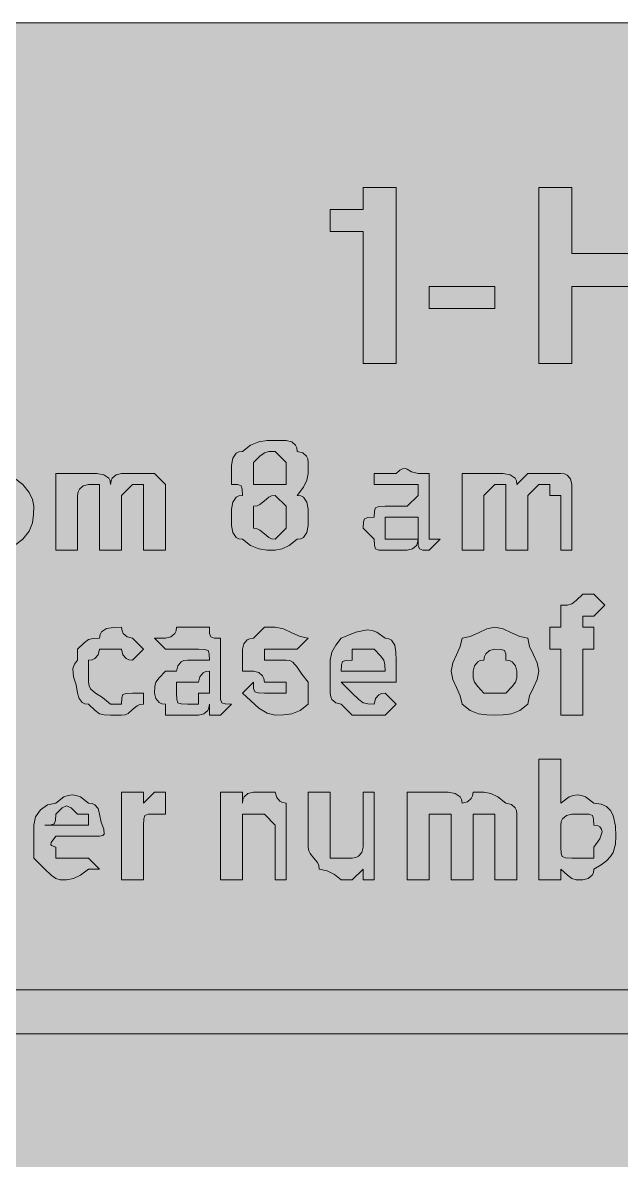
# Model space of a CAD drawing. Header units: metres. Extents: x 10 to 558, y 10 to 259.
# Drawn here: x 135.8 to 201.2, y 134.5 to 258.7 of the extents above; entities that cross this region are included whole.
import ezdxf

# ---------------------------------------------------------------- set-up
doc = ezdxf.new("R2010")
doc.units = ezdxf.units.M
doc.layers.add('FILL_FIREBRICK_C36B00', color=7, linetype='Continuous', true_color=0xc36b00)
doc.layers.add('FILL_WHITE_FFFFFF', color=7, linetype='Continuous', true_color=0xffffff)

msp = doc.modelspace()

# ---------------------------------------------------------------- hatches: boundary and pattern name
at = {"layer": 'FILL_FIREBRICK_C36B00', "true_color": 0xc36b00}
h = msp.add_hatch(color=7, dxfattribs=at)
h.dxf.hatch_style = 1
h.paths.add_polyline_path([(551.8, 258.67), (552.54, 258.51), (553.8, 257.97), (554.83, 257.2), (555.75, 256.32), (556.54, 255.82), (557.14, 255.23), (557.56, 254.59), (557.85, 253.92), (558.11, 252.61), (558.15, 251.52), (558.15, 17.52), (558.15, 15.12), (557.44, 14.24), (556.95, 13.47), (556.46, 12.93), (556.15, 12.77), (555.75, 12.72), (555.3, 11.93), (554.83, 11.33), (554.34, 10.91), (553.8, 10.62), (552.54, 10.36), (550.95, 10.32), (16.95, 10.32), (13.35, 10.32), (13.3, 10.72), (13.14, 11.03), (12.6, 11.52), (11.83, 12.01), (10.95, 12.72), (10.26, 13.64), (9.9, 14.67), (9.77, 15.93), (9.75, 17.52), (9.75, 251.52), (9.75, 253.92), (9.8, 254.32), (9.94, 254.63), (10.35, 255.12), (10.76, 255.61), (10.9, 255.92), (10.95, 256.32), (11.83, 256.51), (12.6, 256.92), (13.35, 257.52), (14.25, 257.71), (15.15, 258.12), (16.05, 258.53), (16.95, 258.72), (550.95, 258.72), (551.8, 258.67)])
at = {"layer": 'FILL_WHITE_FFFFFF', "true_color": 0xffffff}
h = msp.add_hatch(color=7, dxfattribs=at)
h.dxf.hatch_style = 1
h.paths.add_polyline_path([(172.95, 221.52), (172.95, 235.92), (169.35, 235.92), (169.35, 238.32), (170.55, 238.32), (172.95, 238.32), (172.95, 240.72), (176.55, 240.72), (176.55, 221.52), (172.95, 221.52)])
h = msp.add_hatch(color=7, dxfattribs=at)
h.dxf.hatch_style = 1
h.paths.add_polyline_path([(204.15, 229.92), (195.75, 229.92), (195.75, 221.52), (192.15, 221.52), (192.15, 240.72), (195.75, 240.72), (195.75, 233.52), (204.15, 233.52), (204.15, 240.72), (207.75, 240.72), (207.75, 221.52), (204.15, 221.52), (204.15, 229.92)])
h = msp.add_hatch(color=7, dxfattribs=at)
h.dxf.hatch_style = 1
h.paths.add_polyline_path([(180.15, 229.92), (187.35, 229.92), (187.35, 227.52), (180.15, 227.52), (180.15, 229.92)])
h = msp.add_hatch(color=7, dxfattribs=at)
h.dxf.hatch_style = 1
h.paths.add_polyline_path([(166.8, 206.37), (166.93, 205.6), (166.95, 204.72), (166.93, 203.84), (166.8, 203.07), (166.44, 202.53), (166.15, 202.37), (165.75, 202.32), (164.87, 201.63), (164.1, 201.27), (163.35, 201.12), (162.45, 201.14), (161.55, 201.27), (160.65, 201.63), (159.75, 202.32), (159.35, 202.37), (159.06, 202.53), (158.7, 203.07), (158.57, 203.84), (158.55, 204.72), (158.57, 205.6), (158.7, 206.37), (159.06, 206.91), (159.35, 207.07), (159.75, 207.12), (159.73, 207.81), (159.6, 208.17), (159.24, 208.3), (158.55, 208.32), (158.55, 209.52), (158.57, 210.4), (158.7, 211.17), (159.06, 211.71), (159.35, 211.87), (159.75, 211.92), (160.65, 212.61), (161.55, 212.97), (162.45, 213.1), (163.35, 213.12), (164.55, 213.12), (165.15, 212.97), (165.56, 212.61), (165.7, 212.32), (165.75, 211.92), (166.35, 211.77), (166.76, 211.41), (166.9, 211.12), (166.95, 210.72), (166.95, 209.52), (166.8, 208.77), (166.44, 208), (165.75, 207.12), (166.15, 207.07), (166.44, 206.91), (166.8, 206.37)])
h.paths.add_polyline_path([(162.15, 206.52), (161.66, 206.11), (161.35, 205.97), (160.95, 205.92), (160.95, 204.72), (160.95, 203.52), (161.35, 203.47), (161.66, 203.33), (162.15, 202.92), (162.64, 202.51), (162.95, 202.37), (163.35, 202.32), (164.55, 203.52), (164.55, 204.72), (164.55, 205.92), (163.35, 207.12), (162.95, 207.07), (162.64, 206.93), (162.15, 206.52)], flags=16)
h.paths.add_polyline_path([(164.55, 209.52), (164.55, 210.72), (163.35, 211.92), (162.64, 211.9), (162.15, 211.77), (161.66, 211.41), (160.95, 210.72), (160.95, 209.52), (160.95, 208.32), (162.15, 208.32), (163.35, 208.32), (164.55, 208.32), (164.55, 209.52)], flags=16)
h = msp.add_hatch(color=7, dxfattribs=at)
h.dxf.hatch_style = 1
h.paths.add_polyline_path([(178.76, 201.63), (178.35, 201.27), (177.75, 201.12), (176.55, 201.12), (175.35, 201.12), (174.66, 201.14), (174.3, 201.27), (174.17, 201.63), (174.15, 202.32), (172.95, 203.52), (172.97, 204.21), (173.1, 204.57), (173.46, 204.7), (174.15, 204.72), (174.17, 205.41), (174.3, 205.77), (174.66, 205.9), (175.35, 205.92), (176.55, 205.92), (177.75, 205.92), (178.95, 207.12), (178.95, 208.32), (177.75, 208.32), (176.55, 208.32), (175.35, 208.32), (174.15, 208.32), (174.15, 209.52), (175.35, 209.52), (176.55, 209.52), (176.95, 209.86), (177.26, 210.03), (177.52, 210.05), (177.75, 209.97), (178.24, 209.69), (178.95, 209.52), (180.15, 209.52), (180.15, 208.32), (180.15, 205.92), (180.15, 203.52), (180.15, 202.32), (181.35, 202.32), (180.15, 201.12), (179.46, 201.14), (179.1, 201.27), (178.97, 201.63), (178.95, 202.32), (178.9, 201.92), (178.76, 201.63)])
h.paths.add_polyline_path([(178.95, 203.52), (178.95, 204.72), (177.75, 204.72), (176.55, 204.72), (175.35, 204.72), (175.35, 203.52), (175.35, 202.32), (176.55, 202.32), (177.75, 202.32), (178.95, 202.32), (178.95, 203.52)], flags=16)
h = msp.add_hatch(color=7, dxfattribs=at)
h.dxf.hatch_style = 1
h.paths.add_polyline_path([(129.06, 207.44), (129.75, 208.32), (129.8, 208.72), (129.96, 209.01), (130.5, 209.37), (131.27, 209.5), (132.15, 209.52), (133.05, 209.5), (133.95, 209.37), (134.85, 209.01), (135.75, 208.32), (136.44, 207.44), (136.8, 206.67), (136.95, 205.92), (136.93, 205.02), (136.8, 204.12), (136.44, 203.22), (135.75, 202.32), (134.85, 201.63), (133.95, 201.27), (133.05, 201.14), (132.15, 201.12), (131.27, 201.14), (130.5, 201.27), (129.96, 201.63), (129.8, 201.92), (129.75, 202.32), (129.06, 203.22), (128.7, 204.12), (128.57, 205.02), (128.55, 205.92), (128.7, 206.67), (129.06, 207.44)])
h.paths.add_polyline_path([(131.14, 207.81), (131, 207.52), (130.95, 207.12), (130.55, 207.07), (130.26, 206.93), (129.9, 206.52), (129.75, 205.92), (129.77, 205.04), (129.9, 204.27), (130.26, 203.73), (130.55, 203.57), (130.95, 203.52), (132.15, 202.32), (132.55, 202.37), (132.86, 202.51), (133.35, 202.92), (133.84, 203.33), (134.15, 203.47), (134.55, 203.52), (134.55, 205.92), (134.55, 207.12), (133.84, 207.81), (133.35, 208.17), (132.86, 208.3), (132.15, 208.32), (131.55, 208.17), (131.14, 207.81)], flags=16)
h = msp.add_hatch(color=7, dxfattribs=at)
h.dxf.hatch_style = 1
h.paths.add_polyline_path([(142.95, 209.52), (143.83, 209.5), (144.6, 209.37), (145.14, 209.01), (145.3, 208.72), (145.35, 208.32), (145.4, 208.72), (145.54, 209.01), (145.95, 209.37), (146.55, 209.52), (147.75, 209.52), (150.15, 209.52), (151.35, 208.32), (151.35, 207.12), (151.35, 201.12), (148.95, 201.12), (148.95, 207.12), (148.95, 208.32), (147.75, 208.32), (146.55, 207.12), (146.55, 205.92), (146.55, 201.12), (144.15, 201.12), (144.15, 207.12), (144.15, 208.32), (142.95, 208.32), (142.35, 208.17), (141.94, 207.81), (141.8, 207.52), (141.75, 207.12), (141.75, 205.92), (141.75, 201.12), (139.35, 201.12), (139.35, 209.52), (141.75, 209.52), (142.95, 209.52)])
h = msp.add_hatch(color=7, dxfattribs=at)
h.dxf.hatch_style = 1
h.paths.add_polyline_path([(187.35, 209.52), (188.23, 209.5), (189, 209.37), (189.54, 209.01), (189.7, 208.72), (189.75, 208.32), (190.95, 209.52), (192.15, 209.52), (194.55, 209.52), (194.95, 209.47), (195.24, 209.33), (195.6, 208.92), (195.75, 208.32), (195.75, 207.12), (195.75, 201.12), (194.55, 201.12), (194.55, 207.12), (193.35, 207.12), (193.35, 208.32), (192.15, 208.32), (190.95, 207.12), (190.95, 205.92), (190.95, 201.12), (188.55, 201.12), (188.55, 207.12), (188.55, 208.32), (187.35, 208.32), (186.15, 207.12), (186.15, 205.92), (186.15, 201.12), (183.75, 201.12), (183.75, 209.52), (186.15, 209.52), (187.35, 209.52)])
h = msp.add_hatch(color=7, dxfattribs=at)
h.dxf.hatch_style = 1
h.paths.add_polyline_path([(196.95, 183.12), (194.55, 183.12), (194.55, 190.32), (193.35, 190.32), (193.35, 192.72), (194.55, 192.72), (194.55, 193.92), (194.55, 195.12), (195.26, 195.14), (195.75, 195.27), (196.24, 195.63), (196.95, 196.32), (198.15, 196.32), (199.35, 195.12), (198.15, 193.92), (196.95, 193.92), (196.95, 192.72), (198.15, 192.72), (198.15, 190.32), (196.95, 190.32), (196.95, 183.12)])
h = msp.add_hatch(color=7, dxfattribs=at)
h.dxf.hatch_style = 1
h.paths.add_polyline_path([(146.55, 184.32), (146.57, 185.01), (146.7, 185.37), (147.06, 185.5), (147.75, 185.52), (148.95, 185.52), (148.95, 184.32), (148.55, 184.27), (148.24, 184.13), (147.75, 183.72), (147.26, 183.31), (146.95, 183.17), (146.55, 183.12), (145.35, 183.12), (144.64, 183.14), (144.15, 183.27), (143.66, 183.63), (142.95, 184.32), (142.55, 184.37), (142.26, 184.51), (141.9, 184.92), (141.75, 185.52), (141.58, 186.42), (141.3, 187.32), (141.24, 188.22), (141.41, 188.67), (141.75, 189.12), (141.75, 190.32), (142.46, 191.01), (142.95, 191.37), (143.44, 191.5), (144.15, 191.52), (144.2, 191.92), (144.36, 192.21), (144.9, 192.57), (145.67, 192.7), (146.55, 192.72), (146.6, 192.32), (146.74, 192.03), (147.15, 191.67), (147.75, 191.52), (148.95, 190.32), (147.75, 189.12), (147.35, 189.17), (147.06, 189.31), (146.7, 189.72), (146.55, 190.32), (144.15, 190.32), (144, 189.72), (143.64, 189.31), (143.35, 189.17), (142.95, 189.12), (142.95, 186.72), (143, 186.32), (143.16, 186.01), (143.7, 185.52), (144.47, 185.03), (145.35, 184.32), (146.55, 184.32)])
h = msp.add_hatch(color=7, dxfattribs=at)
h.dxf.hatch_style = 1
h.paths.add_polyline_path([(151.35, 184.32), (150.95, 184.37), (150.66, 184.51), (150.3, 184.92), (150.15, 185.52), (150.17, 186.23), (150.3, 186.72), (150.66, 187.21), (151.35, 187.92), (152.55, 187.92), (152.7, 188.52), (153.06, 188.93), (153.35, 189.07), (153.75, 189.12), (156.15, 189.12), (156.13, 189.81), (156, 190.17), (155.64, 190.3), (154.95, 190.32), (153.75, 190.32), (152.55, 190.32), (151.35, 190.32), (150.15, 191.52), (151.35, 191.52), (151.95, 191.67), (152.36, 192.03), (152.5, 192.32), (152.55, 192.72), (153.75, 192.72), (156.15, 192.72), (156.17, 192.03), (156.3, 191.67), (156.66, 191.54), (157.35, 191.52), (157.35, 190.32), (157.35, 187.92), (157.35, 185.52), (157.37, 184.83), (157.5, 184.47), (157.86, 184.34), (158.55, 184.32), (157.35, 183.12), (156.15, 183.12), (156.15, 184.32), (156.1, 183.92), (155.96, 183.63), (155.55, 183.27), (154.95, 183.12), (153.75, 183.12), (151.35, 183.12), (151.35, 184.32)])
h.paths.add_polyline_path([(154.95, 185.52), (156.15, 185.52), (156.15, 187.92), (155.75, 187.87), (155.46, 187.73), (155.1, 187.32), (154.95, 186.72), (153.75, 186.72), (152.55, 186.72), (152.55, 185.52), (152.57, 184.83), (152.7, 184.47), (153.06, 184.34), (153.75, 184.32), (154.95, 184.32), (154.95, 185.52)], flags=16)
h = msp.add_hatch(color=7, dxfattribs=at)
h.dxf.hatch_style = 1
h.paths.add_polyline_path([(163.35, 189.12), (164.55, 189.12), (164.95, 189.07), (165.26, 188.91), (165.75, 188.37), (166.24, 187.6), (166.95, 186.72), (166.95, 185.52), (166.95, 184.32), (166.05, 183.63), (165.15, 183.27), (164.25, 183.14), (163.35, 183.12), (162.45, 183.33), (161.55, 183.87), (159.75, 185.52), (160.95, 186.72), (160.97, 186.03), (161.1, 185.67), (161.46, 185.54), (162.15, 185.52), (163.35, 185.52), (164.55, 185.52), (164.55, 186.72), (163.35, 186.72), (162.15, 186.72), (162.1, 187.12), (161.96, 187.41), (161.55, 187.77), (160.95, 187.92), (159.75, 187.92), (159.75, 190.32), (159.9, 190.92), (160.26, 191.33), (160.55, 191.47), (160.95, 191.52), (162.15, 192.72), (163.35, 192.72), (164.25, 192.53), (165.15, 192.12), (166.05, 191.71), (166.95, 191.52), (165.75, 190.32), (163.35, 190.32), (162.15, 190.32), (162.15, 189.12), (163.35, 189.12)])
h = msp.add_hatch(color=7, dxfattribs=at)
h.dxf.hatch_style = 1
h.paths.add_polyline_path([(183.15, 189.72), (183.56, 190.62), (183.75, 191.52), (184.65, 191.71), (185.55, 192.12), (186.45, 192.53), (187.35, 192.72), (188.25, 192.53), (189.15, 192.12), (190.05, 191.71), (190.95, 191.52), (191.14, 190.62), (191.55, 189.72), (191.96, 188.82), (192.15, 187.92), (191.96, 187.02), (191.55, 186.12), (191.14, 185.22), (190.95, 184.32), (190.05, 183.63), (189.15, 183.27), (188.25, 183.14), (187.35, 183.12), (186.45, 183.14), (185.55, 183.27), (184.65, 183.63), (183.75, 184.32), (183.56, 185.22), (183.15, 186.12), (182.74, 187.02), (182.55, 187.92), (182.74, 188.82), (183.15, 189.72)])
h.paths.add_polyline_path([(186.34, 189.81), (186.2, 189.52), (186.15, 189.12), (185.75, 189.07), (185.46, 188.93), (185.1, 188.52), (184.95, 187.92), (184.97, 187.21), (185.1, 186.72), (185.46, 186.23), (186.15, 185.52), (187.35, 185.52), (188.55, 185.52), (189.24, 186.23), (189.6, 186.72), (189.73, 187.21), (189.75, 187.92), (189.6, 188.52), (189.24, 188.93), (188.95, 189.07), (188.55, 189.12), (188.53, 189.81), (188.4, 190.17), (188.04, 190.3), (187.35, 190.32), (186.75, 190.17), (186.34, 189.81)], flags=16)
h = msp.add_hatch(color=7, dxfattribs=at)
h.dxf.hatch_style = 1
h.paths.add_polyline_path([(169.95, 184.47), (169.54, 184.83), (169.4, 185.12), (169.35, 185.52), (169.35, 189.12), (169.54, 190), (169.95, 190.77), (170.55, 191.52), (172.14, 192.19), (173.4, 192.42), (173.94, 192.36), (174.43, 192.19), (175.35, 191.52), (175.75, 191.47), (176.04, 191.31), (176.4, 190.77), (176.53, 190), (176.55, 189.12), (176.55, 186.72), (170.55, 186.72), (171.75, 185.52), (172.46, 184.83), (172.95, 184.47), (173.44, 184.34), (174.15, 184.32), (174.3, 184.92), (174.66, 185.33), (174.95, 185.47), (175.35, 185.52), (176.55, 184.32), (175.35, 183.12), (171.75, 183.12), (170.55, 184.32), (169.95, 184.47)])
h.paths.add_polyline_path([(175.33, 188.63), (175.2, 189.12), (174.84, 189.61), (174.15, 190.32), (171.75, 190.32), (171.75, 189.12), (171.06, 189.1), (170.7, 188.97), (170.57, 188.61), (170.55, 187.92), (175.35, 187.92), (175.33, 188.63)], flags=16)
h = msp.add_hatch(color=7, dxfattribs=at)
h.dxf.hatch_style = 1
h.paths.add_polyline_path([(195.9, 174.36), (196.35, 174.42), (196.8, 174.36), (197.25, 174.19), (198.15, 173.52), (198.94, 173.41), (199.54, 173.13), (199.96, 172.7), (200.25, 172.17), (200.51, 170.99), (200.55, 169.92), (200.51, 169.02), (200.25, 168.12), (199.96, 167.67), (199.54, 167.22), (198.94, 166.77), (198.15, 166.32), (198.1, 165.92), (197.96, 165.63), (197.55, 165.27), (196.95, 165.12), (196.24, 165.14), (195.75, 165.27), (195.26, 165.63), (194.55, 166.32), (194.55, 165.12), (192.15, 165.12), (192.15, 178.32), (194.55, 178.32), (194.55, 174.72), (194.55, 173.52), (195.45, 174.19), (195.9, 174.36)])
h.paths.add_polyline_path([(198.15, 168.72), (198.82, 169.6), (199.05, 170.37), (198.99, 170.68), (198.82, 170.91), (198.54, 171.07), (198.15, 171.12), (198.13, 171.81), (198, 172.17), (197.64, 172.3), (196.95, 172.32), (195.75, 172.32), (195.15, 172.17), (194.74, 171.81), (194.6, 171.52), (194.55, 171.12), (194.55, 168.72), (194.57, 168.03), (194.7, 167.67), (195.06, 167.54), (195.75, 167.52), (196.95, 167.52), (198.15, 167.52), (198.15, 168.72)], flags=16)
h = msp.add_hatch(color=7, dxfattribs=at)
h.dxf.hatch_style = 1
h.paths.add_polyline_path([(139.35, 165.27), (138.86, 165.63), (138.15, 166.32), (136.95, 167.52), (136.95, 171.12), (137.16, 172), (137.7, 172.77), (138.47, 173.31), (139.35, 173.52), (140.25, 174.19), (140.7, 174.36), (141.15, 174.42), (141.6, 174.36), (142.05, 174.19), (142.95, 173.52), (143.35, 173.47), (143.64, 173.33), (144, 172.92), (144.15, 172.32), (144.32, 171.44), (144.6, 170.67), (144.66, 170.13), (144.49, 169.97), (144.15, 169.92), (139.35, 169.92), (138.84, 169.23), (138.82, 169.01), (138.9, 168.87), (139.35, 168.72), (139.35, 167.52), (141.75, 167.52), (142.95, 167.52), (144.15, 166.32), (142.95, 166.32), (142.07, 165.63), (141.3, 165.27), (140.55, 165.12), (139.84, 165.14), (139.35, 165.27)])
h.paths.add_polyline_path([(142.95, 172.32), (141.75, 172.32), (141.04, 172.99), (140.55, 173.22), (140.06, 172.99), (139.35, 172.32), (139.33, 171.63), (139.2, 171.27), (138.84, 171.14), (138.15, 171.12), (142.95, 171.12), (142.95, 172.32)], flags=16)
h = msp.add_hatch(color=7, dxfattribs=at)
h.dxf.hatch_style = 1
h.paths.add_polyline_path([(150.15, 174.72), (151.35, 174.72), (151.35, 172.32), (150.15, 172.32), (149.46, 172.3), (149.1, 172.17), (148.97, 171.81), (148.95, 171.12), (148.95, 165.12), (146.55, 165.12), (146.55, 174.72), (148.95, 174.72), (148.95, 173.52), (150.15, 174.72)])
h = msp.add_hatch(color=7, dxfattribs=at)
h.dxf.hatch_style = 1
h.paths.add_polyline_path([(159.75, 172.32), (159.75, 171.12), (159.75, 165.12), (157.35, 165.12), (157.35, 174.72), (159.75, 174.72), (159.75, 173.52), (159.8, 173.92), (159.94, 174.21), (160.35, 174.57), (160.95, 174.72), (163.35, 174.72), (163.5, 174.12), (163.86, 173.71), (164.15, 173.57), (164.55, 173.52), (164.55, 171.12), (164.55, 165.12), (163.35, 165.12), (163.35, 171.12), (162.15, 172.32), (160.95, 172.32), (159.75, 172.32)])
h = msp.add_hatch(color=7, dxfattribs=at)
h.dxf.hatch_style = 1
h.paths.add_polyline_path([(169.8, 165.72), (169.03, 166.13), (168.15, 166.32), (168.1, 166.72), (167.96, 167.03), (167.55, 167.52), (167.14, 168.01), (167, 168.32), (166.95, 168.72), (166.95, 174.72), (169.35, 174.72), (169.35, 168.72), (169.35, 167.52), (170.55, 167.52), (171.75, 167.52), (172.15, 167.57), (172.44, 167.71), (172.8, 168.12), (172.95, 168.72), (172.95, 174.72), (174.15, 174.72), (174.15, 165.12), (172.95, 165.12), (172.95, 166.32), (171.75, 165.12), (170.55, 165.12), (169.8, 165.72)])
h = msp.add_hatch(color=7, dxfattribs=at)
h.dxf.hatch_style = 1
h.paths.add_polyline_path([(182.23, 174.7), (183, 174.57), (183.54, 174.21), (183.7, 173.92), (183.75, 173.52), (184.35, 173.67), (184.76, 174.03), (184.9, 174.32), (184.95, 174.72), (186.15, 174.72), (186.9, 174.57), (187.67, 174.21), (188.55, 173.52), (189.15, 173.37), (189.56, 173.01), (189.7, 172.72), (189.75, 172.32), (189.75, 165.12), (187.35, 165.12), (187.35, 171.12), (187.35, 172.32), (186.15, 172.32), (184.95, 172.32), (184.95, 171.12), (184.95, 165.12), (182.55, 165.12), (182.55, 171.12), (182.55, 172.32), (181.35, 172.32), (180.15, 172.32), (180.15, 171.12), (180.15, 165.12), (177.75, 165.12), (177.75, 174.72), (180.15, 174.72), (181.35, 174.72), (182.23, 174.7)])
h = msp.add_hatch(color=7, dxfattribs=at)
h.dxf.hatch_style = 1
h.paths.add_polyline_path([(490.95, 157.92), (498.15, 157.92), (505.35, 150.72), (498.15, 143.52), (490.95, 143.52), (495.75, 148.32), (62.55, 148.32), (62.55, 153.12), (495.75, 153.12), (490.95, 157.92)])

# ---------------------------------------------------------------- linework, layer by layer
at = {"layer": 'FILL_FIREBRICK_C36B00', "lineweight": 0, "true_color": 0xc36b00}
msp.add_lwpolyline([(16.95, 258.72), (550.95, 258.72)], dxfattribs=at)
at = {"layer": 'FILL_WHITE_FFFFFF', "lineweight": 0, "true_color": 0xffffff}
for points in [[(172.95, 221.52), (172.95, 235.92), (169.35, 235.92), (169.35, 238.32), (170.55, 238.32), (172.95, 238.32), (172.95, 240.72), (176.55, 240.72), (176.55, 221.52)], [(204.15, 229.92), (195.75, 229.92), (195.75, 221.52), (192.15, 221.52), (192.15, 240.72), (195.75, 240.72), (195.75, 233.52), (204.15, 233.52), (204.15, 240.72), (207.75, 240.72), (207.75, 221.52), (204.15, 221.52)], [(180.15, 229.92), (187.35, 229.92), (187.35, 227.52), (180.15, 227.52)], [(166.8, 206.37), (166.93, 205.6), (166.95, 204.72), (166.93, 203.84), (166.8, 203.07), (166.44, 202.53), (166.15, 202.37), (165.75, 202.32), (164.87, 201.63), (164.1, 201.27), (163.35, 201.12), (162.45, 201.14), (161.55, 201.27), (160.65, 201.63), (159.75, 202.32), (159.35, 202.37), (159.06, 202.53), (158.7, 203.07), (158.57, 203.84), (158.55, 204.72), (158.57, 205.6), (158.7, 206.37), (159.06, 206.91), (159.35, 207.07), (159.75, 207.12), (159.73, 207.81), (159.6, 208.17), (159.24, 208.3), (158.55, 208.32), (158.55, 209.52), (158.57, 210.4), (158.7, 211.17), (159.06, 211.71), (159.35, 211.87), (159.75, 211.92), (160.65, 212.61), (161.55, 212.97), (162.45, 213.1), (163.35, 213.12), (164.55, 213.12), (165.15, 212.97), (165.56, 212.61), (165.7, 212.32), (165.75, 211.92), (166.35, 211.77), (166.76, 211.41), (166.9, 211.12), (166.95, 210.72), (166.95, 209.52), (166.8, 208.77), (166.44, 208), (165.75, 207.12), (166.15, 207.07), (166.44, 206.91)], [(164.55, 209.52), (164.55, 210.72), (163.35, 211.92), (162.64, 211.9), (162.15, 211.77), (161.66, 211.41), (160.95, 210.72), (160.95, 209.52), (160.95, 208.32), (162.15, 208.32), (163.35, 208.32), (164.55, 208.32)], [(178.76, 201.63), (178.35, 201.27), (177.75, 201.12), (176.55, 201.12), (175.35, 201.12), (174.66, 201.14), (174.3, 201.27), (174.17, 201.63), (174.15, 202.32), (172.95, 203.52), (172.97, 204.21), (173.1, 204.57), (173.46, 204.7), (174.15, 204.72), (174.17, 205.41), (174.3, 205.77), (174.66, 205.9), (175.35, 205.92), (176.55, 205.92), (177.75, 205.92), (178.95, 207.12), (178.95, 208.32), (177.75, 208.32), (176.55, 208.32), (175.35, 208.32), (174.15, 208.32), (174.15, 209.52), (175.35, 209.52), (176.55, 209.52), (176.95, 209.86), (177.26, 210.03), (177.52, 210.05), (177.75, 209.97), (178.24, 209.69), (178.95, 209.52), (180.15, 209.52), (180.15, 208.32), (180.15, 205.92), (180.15, 203.52), (180.15, 202.32), (181.35, 202.32), (180.15, 201.12), (179.46, 201.14), (179.1, 201.27), (178.97, 201.63), (178.95, 202.32), (178.9, 201.92)], [(142.95, 209.52), (143.83, 209.5), (144.6, 209.37), (145.14, 209.01), (145.3, 208.72), (145.35, 208.32), (145.4, 208.72), (145.54, 209.01), (145.95, 209.37), (146.55, 209.52), (147.75, 209.52), (150.15, 209.52), (151.35, 208.32), (151.35, 207.12), (151.35, 201.12), (148.95, 201.12), (148.95, 207.12), (148.95, 208.32), (147.75, 208.32), (146.55, 207.12), (146.55, 205.92), (146.55, 201.12), (144.15, 201.12), (144.15, 207.12), (144.15, 208.32), (142.95, 208.32), (142.35, 208.17), (141.94, 207.81), (141.8, 207.52), (141.75, 207.12), (141.75, 205.92), (141.75, 201.12), (139.35, 201.12), (139.35, 209.52), (141.75, 209.52)], [(187.35, 209.52), (188.23, 209.5), (189, 209.37), (189.54, 209.01), (189.7, 208.72), (189.75, 208.32), (190.95, 209.52), (192.15, 209.52), (194.55, 209.52), (194.95, 209.47), (195.24, 209.33), (195.6, 208.92), (195.75, 208.32), (195.75, 207.12), (195.75, 201.12), (194.55, 201.12), (194.55, 207.12), (193.35, 207.12), (193.35, 208.32), (192.15, 208.32), (190.95, 207.12), (190.95, 205.92), (190.95, 201.12), (188.55, 201.12), (188.55, 207.12), (188.55, 208.32), (187.35, 208.32), (186.15, 207.12), (186.15, 205.92), (186.15, 201.12), (183.75, 201.12), (183.75, 209.52), (186.15, 209.52)], [(162.15, 206.52), (161.66, 206.11), (161.35, 205.97), (160.95, 205.92), (160.95, 204.72), (160.95, 203.52), (161.35, 203.47), (161.66, 203.33), (162.15, 202.92), (162.64, 202.51), (162.95, 202.37), (163.35, 202.32), (164.55, 203.52), (164.55, 204.72), (164.55, 205.92), (163.35, 207.12), (162.95, 207.07), (162.64, 206.93)], [(178.95, 203.52), (178.95, 204.72), (177.75, 204.72), (176.55, 204.72), (175.35, 204.72), (175.35, 203.52), (175.35, 202.32), (176.55, 202.32), (177.75, 202.32), (178.95, 202.32)], [(196.95, 183.12), (194.55, 183.12), (194.55, 190.32), (193.35, 190.32), (193.35, 192.72), (194.55, 192.72), (194.55, 193.92), (194.55, 195.12), (195.26, 195.14), (195.75, 195.27), (196.24, 195.63), (196.95, 196.32), (198.15, 196.32), (199.35, 195.12), (198.15, 193.92), (196.95, 193.92), (196.95, 192.72), (198.15, 192.72), (198.15, 190.32), (196.95, 190.32)], [(146.55, 184.32), (146.57, 185.01), (146.7, 185.37), (147.06, 185.5), (147.75, 185.52), (148.95, 185.52), (148.95, 184.32), (148.55, 184.27), (148.24, 184.13), (147.75, 183.72), (147.26, 183.31), (146.95, 183.17), (146.55, 183.12), (145.35, 183.12), (144.64, 183.14), (144.15, 183.27), (143.66, 183.63), (142.95, 184.32), (142.55, 184.37), (142.26, 184.51), (141.9, 184.92), (141.75, 185.52), (141.58, 186.42), (141.3, 187.32), (141.24, 188.22), (141.41, 188.67), (141.75, 189.12), (141.75, 190.32), (142.46, 191.01), (142.95, 191.37), (143.44, 191.5), (144.15, 191.52), (144.2, 191.92), (144.36, 192.21), (144.9, 192.57), (145.67, 192.7), (146.55, 192.72), (146.6, 192.32), (146.74, 192.03), (147.15, 191.67), (147.75, 191.52), (148.95, 190.32), (147.75, 189.12), (147.35, 189.17), (147.06, 189.31), (146.7, 189.72), (146.55, 190.32), (144.15, 190.32), (144, 189.72), (143.64, 189.31), (143.35, 189.17), (142.95, 189.12), (142.95, 186.72), (143, 186.32), (143.16, 186.01), (143.7, 185.52), (144.47, 185.03), (145.35, 184.32)], [(151.35, 184.32), (150.95, 184.37), (150.66, 184.51), (150.3, 184.92), (150.15, 185.52), (150.17, 186.23), (150.3, 186.72), (150.66, 187.21), (151.35, 187.92), (152.55, 187.92), (152.7, 188.52), (153.06, 188.93), (153.35, 189.07), (153.75, 189.12), (156.15, 189.12), (156.13, 189.81), (156, 190.17), (155.64, 190.3), (154.95, 190.32), (153.75, 190.32), (152.55, 190.32), (151.35, 190.32), (150.15, 191.52), (151.35, 191.52), (151.95, 191.67), (152.36, 192.03), (152.5, 192.32), (152.55, 192.72), (153.75, 192.72), (156.15, 192.72), (156.17, 192.03), (156.3, 191.67), (156.66, 191.54), (157.35, 191.52), (157.35, 190.32), (157.35, 187.92), (157.35, 185.52), (157.37, 184.83), (157.5, 184.47), (157.86, 184.34), (158.55, 184.32), (157.35, 183.12), (156.15, 183.12), (156.15, 184.32), (156.1, 183.92), (155.96, 183.63), (155.55, 183.27), (154.95, 183.12), (153.75, 183.12), (151.35, 183.12)], [(163.35, 189.12), (164.55, 189.12), (164.95, 189.07), (165.26, 188.91), (165.75, 188.37), (166.24, 187.6), (166.95, 186.72), (166.95, 185.52), (166.95, 184.32), (166.05, 183.63), (165.15, 183.27), (164.25, 183.14), (163.35, 183.12), (162.45, 183.33), (161.55, 183.87), (159.75, 185.52), (160.95, 186.72), (160.97, 186.03), (161.1, 185.67), (161.46, 185.54), (162.15, 185.52), (163.35, 185.52), (164.55, 185.52), (164.55, 186.72), (163.35, 186.72), (162.15, 186.72), (162.1, 187.12), (161.96, 187.41), (161.55, 187.77), (160.95, 187.92), (159.75, 187.92), (159.75, 190.32), (159.9, 190.92), (160.26, 191.33), (160.55, 191.47), (160.95, 191.52), (162.15, 192.72), (163.35, 192.72), (164.25, 192.53), (165.15, 192.12), (166.05, 191.71), (166.95, 191.52), (165.75, 190.32), (163.35, 190.32), (162.15, 190.32), (162.15, 189.12)], [(183.15, 189.72), (183.56, 190.62), (183.75, 191.52), (184.65, 191.71), (185.55, 192.12), (186.45, 192.53), (187.35, 192.72), (188.25, 192.53), (189.15, 192.12), (190.05, 191.71), (190.95, 191.52), (191.14, 190.62), (191.55, 189.72), (191.96, 188.82), (192.15, 187.92), (191.96, 187.02), (191.55, 186.12), (191.14, 185.22), (190.95, 184.32), (190.05, 183.63), (189.15, 183.27), (188.25, 183.14), (187.35, 183.12), (186.45, 183.14), (185.55, 183.27), (184.65, 183.63), (183.75, 184.32), (183.56, 185.22), (183.15, 186.12), (182.74, 187.02), (182.55, 187.92), (182.74, 188.82)], [(169.95, 184.47), (169.54, 184.83), (169.4, 185.12), (169.35, 185.52), (169.35, 189.12), (169.54, 190), (169.95, 190.77), (170.55, 191.52), (172.14, 192.19), (173.4, 192.42), (173.94, 192.36), (174.43, 192.19), (175.35, 191.52), (175.75, 191.47), (176.04, 191.31), (176.4, 190.77), (176.53, 190), (176.55, 189.12), (176.55, 186.72), (170.55, 186.72), (171.75, 185.52), (172.46, 184.83), (172.95, 184.47), (173.44, 184.34), (174.15, 184.32), (174.3, 184.92), (174.66, 185.33), (174.95, 185.47), (175.35, 185.52), (176.55, 184.32), (175.35, 183.12), (171.75, 183.12), (170.55, 184.32)], [(175.33, 188.63), (175.2, 189.12), (174.84, 189.61), (174.15, 190.32), (171.75, 190.32), (171.75, 189.12), (171.06, 189.1), (170.7, 188.97), (170.57, 188.61), (170.55, 187.92), (175.35, 187.92)], [(186.34, 189.81), (186.2, 189.52), (186.15, 189.12), (185.75, 189.07), (185.46, 188.93), (185.1, 188.52), (184.95, 187.92), (184.97, 187.21), (185.1, 186.72), (185.46, 186.23), (186.15, 185.52), (187.35, 185.52), (188.55, 185.52), (189.24, 186.23), (189.6, 186.72), (189.73, 187.21), (189.75, 187.92), (189.6, 188.52), (189.24, 188.93), (188.95, 189.07), (188.55, 189.12), (188.53, 189.81), (188.4, 190.17), (188.04, 190.3), (187.35, 190.32), (186.75, 190.17)], [(154.95, 185.52), (156.15, 185.52), (156.15, 187.92), (155.75, 187.87), (155.46, 187.73), (155.1, 187.32), (154.95, 186.72), (153.75, 186.72), (152.55, 186.72), (152.55, 185.52), (152.57, 184.83), (152.7, 184.47), (153.06, 184.34), (153.75, 184.32), (154.95, 184.32)], [(195.9, 174.36), (196.35, 174.42), (196.8, 174.36), (197.25, 174.19), (198.15, 173.52), (198.94, 173.41), (199.54, 173.13), (199.96, 172.7), (200.25, 172.17), (200.51, 170.99), (200.55, 169.92), (200.51, 169.02), (200.25, 168.12), (199.96, 167.67), (199.54, 167.22), (198.94, 166.77), (198.15, 166.32), (198.1, 165.92), (197.96, 165.63), (197.55, 165.27), (196.95, 165.12), (196.24, 165.14), (195.75, 165.27), (195.26, 165.63), (194.55, 166.32), (194.55, 165.12), (192.15, 165.12), (192.15, 178.32), (194.55, 178.32), (194.55, 174.72), (194.55, 173.52), (195.45, 174.19)], [(139.35, 165.27), (138.86, 165.63), (138.15, 166.32), (136.95, 167.52), (136.95, 171.12), (137.16, 172), (137.7, 172.77), (138.47, 173.31), (139.35, 173.52), (140.25, 174.19), (140.7, 174.36), (141.15, 174.42), (141.6, 174.36), (142.05, 174.19), (142.95, 173.52), (143.35, 173.47), (143.64, 173.33), (144, 172.92), (144.15, 172.32), (144.32, 171.44), (144.6, 170.67), (144.66, 170.13), (144.49, 169.97), (144.15, 169.92), (139.35, 169.92), (138.84, 169.23), (138.82, 169.01), (138.9, 168.87), (139.35, 168.72), (139.35, 167.52), (141.75, 167.52), (142.95, 167.52), (144.15, 166.32), (142.95, 166.32), (142.07, 165.63), (141.3, 165.27), (140.55, 165.12), (139.84, 165.14)], [(150.15, 174.72), (151.35, 174.72), (151.35, 172.32), (150.15, 172.32), (149.46, 172.3), (149.1, 172.17), (148.97, 171.81), (148.95, 171.12), (148.95, 165.12), (146.55, 165.12), (146.55, 174.72), (148.95, 174.72), (148.95, 173.52)], [(159.75, 172.32), (159.75, 171.12), (159.75, 165.12), (157.35, 165.12), (157.35, 174.72), (159.75, 174.72), (159.75, 173.52), (159.8, 173.92), (159.94, 174.21), (160.35, 174.57), (160.95, 174.72), (163.35, 174.72), (163.5, 174.12), (163.86, 173.71), (164.15, 173.57), (164.55, 173.52), (164.55, 171.12), (164.55, 165.12), (163.35, 165.12), (163.35, 171.12), (162.15, 172.32), (160.95, 172.32)], [(169.8, 165.72), (169.03, 166.13), (168.15, 166.32), (168.1, 166.72), (167.96, 167.03), (167.55, 167.52), (167.14, 168.01), (167, 168.32), (166.95, 168.72), (166.95, 174.72), (169.35, 174.72), (169.35, 168.72), (169.35, 167.52), (170.55, 167.52), (171.75, 167.52), (172.15, 167.57), (172.44, 167.71), (172.8, 168.12), (172.95, 168.72), (172.95, 174.72), (174.15, 174.72), (174.15, 165.12), (172.95, 165.12), (172.95, 166.32), (171.75, 165.12), (170.55, 165.12)], [(182.23, 174.7), (183, 174.57), (183.54, 174.21), (183.7, 173.92), (183.75, 173.52), (184.35, 173.67), (184.76, 174.03), (184.9, 174.32), (184.95, 174.72), (186.15, 174.72), (186.9, 174.57), (187.67, 174.21), (188.55, 173.52), (189.15, 173.37), (189.56, 173.01), (189.7, 172.72), (189.75, 172.32), (189.75, 165.12), (187.35, 165.12), (187.35, 171.12), (187.35, 172.32), (186.15, 172.32), (184.95, 172.32), (184.95, 171.12), (184.95, 165.12), (182.55, 165.12), (182.55, 171.12), (182.55, 172.32), (181.35, 172.32), (180.15, 172.32), (180.15, 171.12), (180.15, 165.12), (177.75, 165.12), (177.75, 174.72), (180.15, 174.72), (181.35, 174.72)], [(142.95, 172.32), (141.75, 172.32), (141.04, 172.99), (140.55, 173.22), (140.06, 172.99), (139.35, 172.32), (139.33, 171.63), (139.2, 171.27), (138.84, 171.14), (138.15, 171.12), (142.95, 171.12)], [(198.15, 168.72), (198.82, 169.6), (199.05, 170.37), (198.99, 170.68), (198.82, 170.91), (198.54, 171.07), (198.15, 171.12), (198.13, 171.81), (198, 172.17), (197.64, 172.3), (196.95, 172.32), (195.75, 172.32), (195.15, 172.17), (194.74, 171.81), (194.6, 171.52), (194.55, 171.12), (194.55, 168.72), (194.57, 168.03), (194.7, 167.67), (195.06, 167.54), (195.75, 167.52), (196.95, 167.52), (198.15, 167.52)], [(490.95, 157.92), (498.15, 157.92), (505.35, 150.72), (498.15, 143.52), (490.95, 143.52), (495.75, 148.32), (62.55, 148.32), (62.55, 153.12), (495.75, 153.12)]]:
    msp.add_lwpolyline(points, close=True, dxfattribs=at)
msp.add_lwpolyline([(134.85, 209.01), (135.75, 208.32), (136.44, 207.44), (136.8, 206.67), (136.95, 205.92), (136.93, 205.02), (136.8, 204.12), (136.44, 203.22), (135.75, 202.32), (134.85, 201.63)], dxfattribs=at)

doc.saveas('drawing.dxf')
